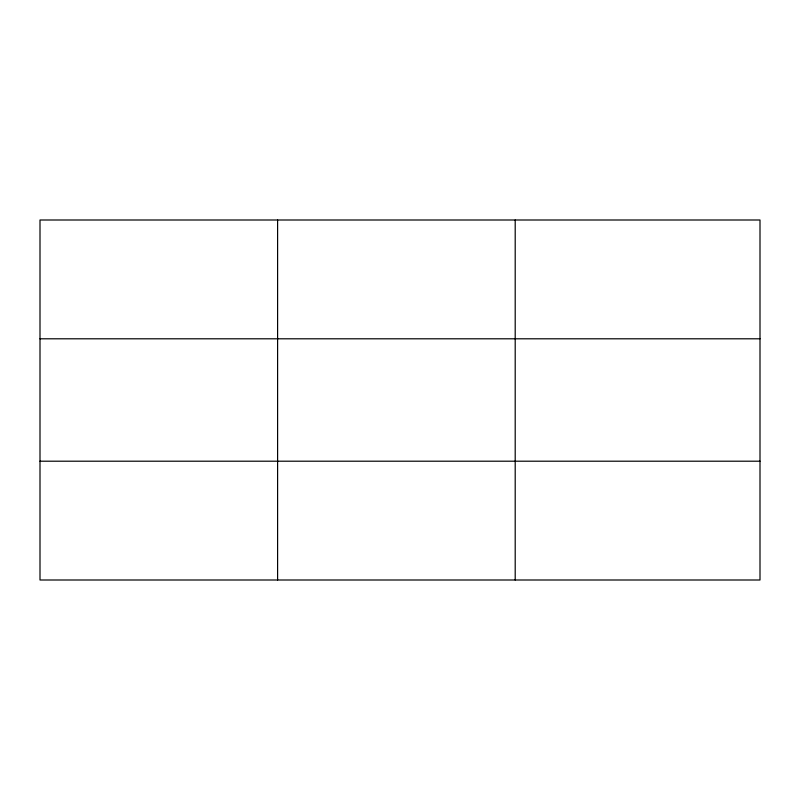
<?xml version="1.0" encoding="UTF-8"?>
<svg xmlns="http://www.w3.org/2000/svg" width="800" height="800" viewBox="0 0 800 800"><rect width="100%" height="100%" fill="white"/><g stroke="black" fill="none" stroke-linecap="round" stroke-linejoin="round"><path stroke-width="1.2" d="M277.6 220L277.6 580M515.2 220L515.2 580M760 338.8L760 220L40 220L40 580L760 580L760 338.8L40 338.8M40 461.2L760 461.2"/></g></svg>
